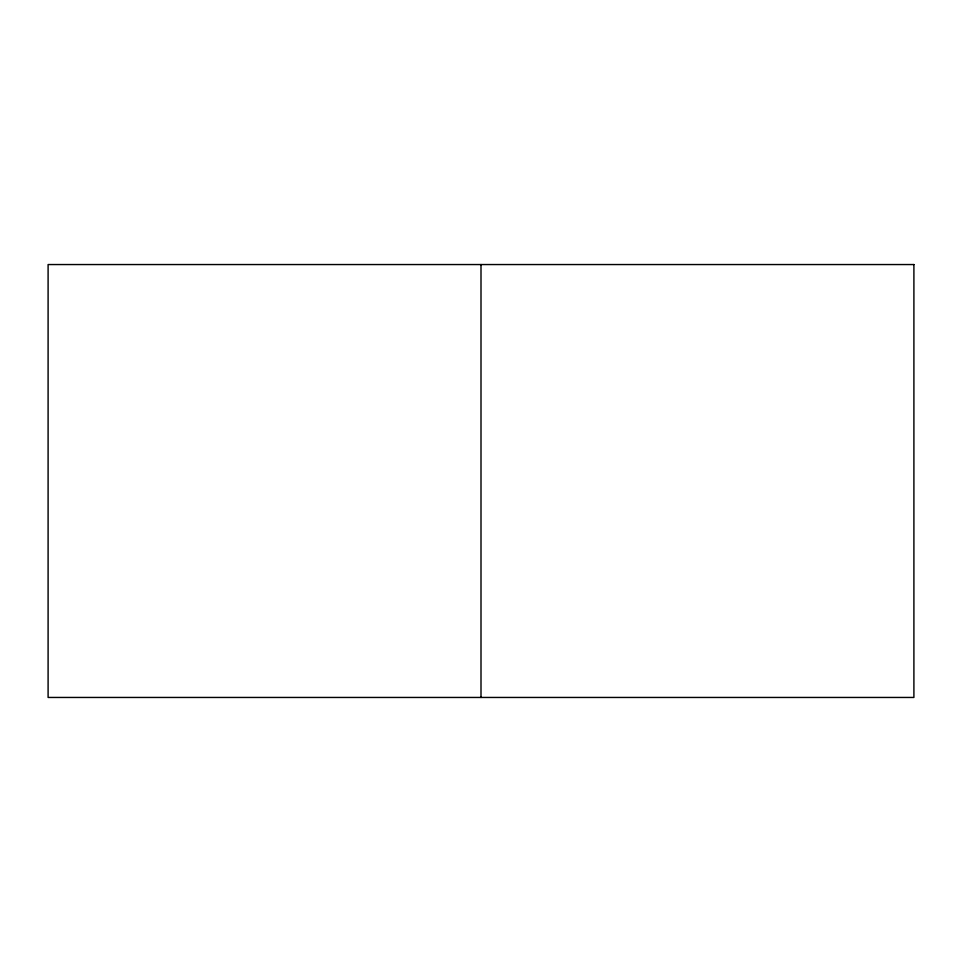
<?xml version="1.0" encoding="UTF-8"?>
<svg xmlns="http://www.w3.org/2000/svg" width="962" height="962" viewBox="0 0 962 962"><rect width="100%" height="100%" fill="white"/><g stroke="black" fill="none" stroke-linecap="round" stroke-linejoin="round"><path stroke-width="1.44" d="M481 264.55L481 697.45M913.9 264.55L48.1 264.55L48.1 697.45L913.9 697.45L913.9 264.55"/></g></svg>
